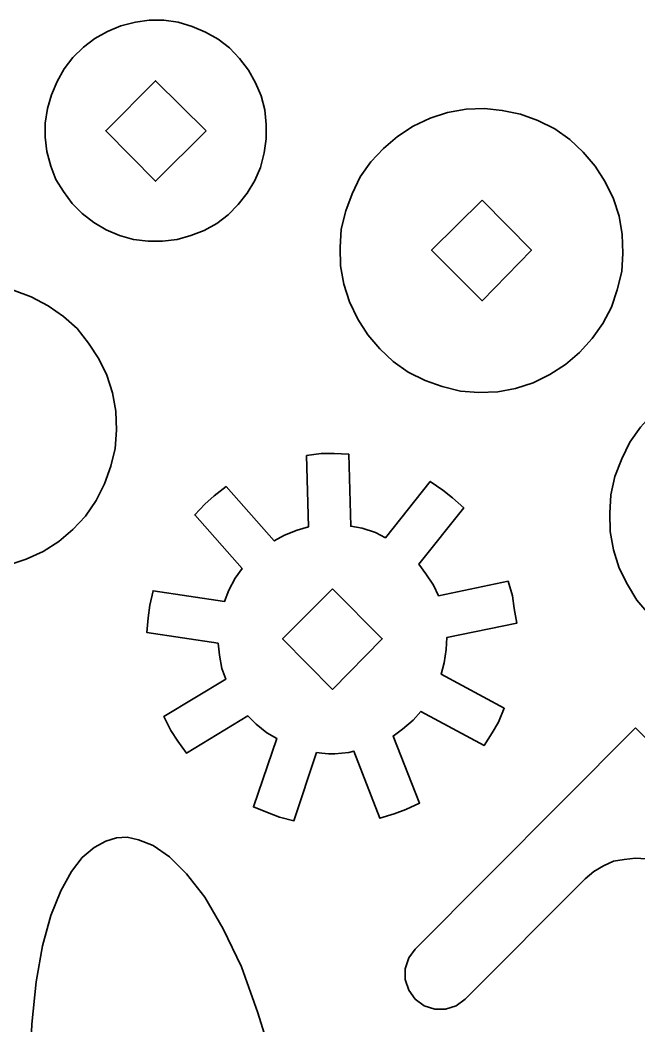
# Model space of a CAD drawing. Header units: centimetres. Extents: x -9.7 to 9.7, y -8.7 to 8.7.
# Drawn here: x -2.046 to 0.579, y 3.839 to 8.103 of the extents above; entities that cross this region are included whole.
import ezdxf

# ---------------------------------------------------------------- set-up
doc = ezdxf.new("R2010")
doc.units = ezdxf.units.CM
doc.header["$MEASUREMENT"] = 0
doc.layers.add('layer 1', color=7, linetype='Continuous')

msp = doc.modelspace()

# ---------------------------------------------------------------- linework, layer by layer
at = {"layer": 'layer 1', "color": 250, "lineweight": 35}
for points, knots in [([(-1.55691, 8.09537), (-1.55691, 8.09537), (-1.49795, 8.1034), (-1.49795, 8.1034), (-1.49795, 8.1034), (-1.49795, 8.1034), (-1.43632, 8.1034), (-1.43632, 8.1034), (-1.43632, 8.1034), (-1.43632, 8.1034), (-1.37469, 8.09537), (-1.37469, 8.09537), (-1.37469, 8.09537), (-1.37469, 8.09537), (-1.31573, 8.07662), (-1.31573, 8.07662), (-1.31573, 8.07662), (-1.31573, 8.07662), (-1.25946, 8.05249), (-1.25946, 8.05249), (-1.25946, 8.05249), (-1.25946, 8.05249), (-1.20586, 8.02301), (-1.20586, 8.02301), (-1.20586, 8.02301), (-1.20586, 8.02301), (-1.15763, 7.9855), (-1.15763, 7.9855), (-1.15763, 7.9855), (-1.15763, 7.9855), (-1.11476, 7.93994), (-1.11476, 7.93994), (-1.11476, 7.93994), (-1.11476, 7.93994), (-1.07724, 7.89171), (-1.07724, 7.89171), (-1.07724, 7.89171), (-1.07724, 7.89171), (-1.04776, 7.83811), (-1.04776, 7.83811), (-1.04776, 7.83811), (-1.04776, 7.83811), (-1.02365, 7.78184), (-1.02365, 7.78184), (-1.02365, 7.78184), (-1.02365, 7.78184), (-1.00757, 7.72288), (-1.00757, 7.72288), (-1.00757, 7.72288), (-1.00757, 7.72288), (-1.00221, 7.66125), (-1.00221, 7.66125), (-1.00221, 7.66125), (-1.00221, 7.66125), (-1.00221, 7.59962), (-1.00221, 7.59962), (-1.00221, 7.59962), (-1.00221, 7.59962), (-1.01025, 7.54066), (-1.01025, 7.54066), (-1.01025, 7.54066), (-1.01025, 7.54066), (-1.02633, 7.47903), (-1.02633, 7.47903), (-1.02633, 7.47903), (-1.02633, 7.47903), (-1.05044, 7.42277), (-1.05044, 7.42277), (-1.05044, 7.42277), (-1.05044, 7.42277), (-1.0826, 7.36916), (-1.0826, 7.36916), (-1.0826, 7.36916), (-1.0826, 7.36916), (-1.12011, 7.32093), (-1.12011, 7.32093), (-1.12011, 7.32093), (-1.12011, 7.32093), (-1.16299, 7.27805), (-1.16299, 7.27805), (-1.16299, 7.27805), (-1.16299, 7.27805), (-1.21122, 7.24054), (-1.21122, 7.24054), (-1.21122, 7.24054), (-1.21122, 7.24054), (-1.26482, 7.21106), (-1.26482, 7.21106), (-1.26482, 7.21106), (-1.26482, 7.21106), (-1.32109, 7.18963), (-1.32109, 7.18963), (-1.32109, 7.18963), (-1.32109, 7.18963), (-1.38005, 7.17356), (-1.38005, 7.17356), (-1.38005, 7.17356), (-1.38005, 7.17356), (-1.44168, 7.16551), (-1.44168, 7.16551), (-1.44168, 7.16551), (-1.44168, 7.16551), (-1.50331, 7.16551), (-1.50331, 7.16551), (-1.50331, 7.16551), (-1.50331, 7.16551), (-1.56494, 7.17356), (-1.56494, 7.17356), (-1.56494, 7.17356), (-1.56494, 7.17356), (-1.6239, 7.18963), (-1.6239, 7.18963), (-1.6239, 7.18963), (-1.6239, 7.18963), (-1.68017, 7.21374), (-1.68017, 7.21374), (-1.68017, 7.21374), (-1.68017, 7.21374), (-1.73377, 7.2459), (-1.73377, 7.2459), (-1.73377, 7.2459), (-1.73377, 7.2459), (-1.782, 7.28341), (-1.782, 7.28341), (-1.782, 7.28341), (-1.782, 7.28341), (-1.82488, 7.32629), (-1.82488, 7.32629), (-1.82488, 7.32629), (-1.82488, 7.32629), (-1.86239, 7.3772), (-1.86239, 7.3772), (-1.86239, 7.3772), (-1.86239, 7.3772), (-1.89455, 7.42812), (-1.89455, 7.42812), (-1.89455, 7.42812), (-1.89455, 7.42812), (-1.91599, 7.48439), (-1.91599, 7.48439), (-1.91599, 7.48439), (-1.91599, 7.48439), (-1.93206, 7.54602), (-1.93206, 7.54602), (-1.93206, 7.54602), (-1.93206, 7.54602), (-1.9401, 7.60766), (-1.9401, 7.60766), (-1.9401, 7.60766), (-1.9401, 7.60766), (-1.9401, 7.66661), (-1.9401, 7.66661), (-1.9401, 7.66661), (-1.9401, 7.66661), (-1.92938, 7.72824), (-1.92938, 7.72824), (-1.92938, 7.72824), (-1.92938, 7.72824), (-1.91331, 7.7872), (-1.91331, 7.7872), (-1.91331, 7.7872), (-1.91331, 7.7872), (-1.88919, 7.84347), (-1.88919, 7.84347), (-1.88919, 7.84347), (-1.88919, 7.84347), (-1.85971, 7.89706), (-1.85971, 7.89706), (-1.85971, 7.89706), (-1.85971, 7.89706), (-1.8222, 7.9453), (-1.8222, 7.9453), (-1.8222, 7.9453), (-1.8222, 7.9453), (-1.77664, 7.98817), (-1.77664, 7.98817), (-1.77664, 7.98817), (-1.77664, 7.98817), (-1.72841, 8.02569), (-1.72841, 8.02569), (-1.72841, 8.02569), (-1.72841, 8.02569), (-1.67481, 8.05517), (-1.67481, 8.05517), (-1.67481, 8.05517), (-1.67481, 8.05517), (-1.61854, 8.0793), (-1.61854, 8.0793), (-1.61854, 8.0793), (-1.61854, 8.0793), (-1.55691, 8.09537), (-1.55691, 8.09537)], [0, 0, 0, 0, 0.0204082, 0.0204082, 0.0204082, 0.0204082, 0.0408163, 0.0408163, 0.0408163, 0.0408163, 0.0612245, 0.0612245, 0.0612245, 0.0612245, 0.0816327, 0.0816327, 0.0816327, 0.0816327, 0.1020408, 0.1020408, 0.1020408, 0.1020408, 0.122449, 0.122449, 0.122449, 0.122449, 0.1428571, 0.1428571, 0.1428571, 0.1428571, 0.1632653, 0.1632653, 0.1632653, 0.1632653, 0.1836735, 0.1836735, 0.1836735, 0.1836735, 0.2040816, 0.2040816, 0.2040816, 0.2040816, 0.2244898, 0.2244898, 0.2244898, 0.2244898, 0.244898, 0.244898, 0.244898, 0.244898, 0.2653061, 0.2653061, 0.2653061, 0.2653061, 0.2857143, 0.2857143, 0.2857143, 0.2857143, 0.3061224, 0.3061224, 0.3061224, 0.3061224, 0.3265306, 0.3265306, 0.3265306, 0.3265306, 0.3469388, 0.3469388, 0.3469388, 0.3469388, 0.3673469, 0.3673469, 0.3673469, 0.3673469, 0.3877551, 0.3877551, 0.3877551, 0.3877551, 0.4081633, 0.4081633, 0.4081633, 0.4081633, 0.4285714, 0.4285714, 0.4285714, 0.4285714, 0.4489796, 0.4489796, 0.4489796, 0.4489796, 0.4693878, 0.4693878, 0.4693878, 0.4693878, 0.4897959, 0.4897959, 0.4897959, 0.4897959, 0.5102041, 0.5102041, 0.5102041, 0.5102041, 0.5306122, 0.5306122, 0.5306122, 0.5306122, 0.5510204, 0.5510204, 0.5510204, 0.5510204, 0.5714286, 0.5714286, 0.5714286, 0.5714286, 0.5918367, 0.5918367, 0.5918367, 0.5918367, 0.6122449, 0.6122449, 0.6122449, 0.6122449, 0.6326531, 0.6326531, 0.6326531, 0.6326531, 0.6530612, 0.6530612, 0.6530612, 0.6530612, 0.6734694, 0.6734694, 0.6734694, 0.6734694, 0.6938776, 0.6938776, 0.6938776, 0.6938776, 0.7142857, 0.7142857, 0.7142857, 0.7142857, 0.7346939, 0.7346939, 0.7346939, 0.7346939, 0.755102, 0.755102, 0.755102, 0.755102, 0.7755102, 0.7755102, 0.7755102, 0.7755102, 0.7959184, 0.7959184, 0.7959184, 0.7959184, 0.8163265, 0.8163265, 0.8163265, 0.8163265, 0.8367347, 0.8367347, 0.8367347, 0.8367347, 0.8571429, 0.8571429, 0.8571429, 0.8571429, 0.877551, 0.877551, 0.877551, 0.877551, 0.8979592, 0.8979592, 0.8979592, 0.8979592, 0.9183673, 0.9183673, 0.9183673, 0.9183673, 0.9387755, 0.9387755, 0.9387755, 0.9387755, 0.9591837, 0.9591837, 0.9591837, 0.9591837, 1, 1, 1, 1]), ([(-1.25678, 7.63446), (-1.25678, 7.63446), (-1.47116, 7.84616), (-1.47116, 7.84616), (-1.47116, 7.84616), (-1.47116, 7.84616), (-1.68285, 7.63446), (-1.68285, 7.63446), (-1.68285, 7.63446), (-1.68285, 7.63446), (-1.47116, 7.42009), (-1.47116, 7.42009), (-1.47116, 7.42009), (-1.47116, 7.42009), (-1.25678, 7.63446), (-1.25678, 7.63446)], [0, 0, 0, 0, 0.2, 0.2, 0.2, 0.2, 0.4, 0.4, 0.4, 0.4, 0.6, 0.6, 0.6, 0.6, 1, 1, 1, 1]), ([(-0.68868, 7.13871), (-0.68868, 7.13871), (-0.68332, 7.21642), (-0.68332, 7.21642), (-0.68332, 7.21642), (-0.68332, 7.21642), (-0.66457, 7.29414), (-0.66457, 7.29414), (-0.66457, 7.29414), (-0.66457, 7.29414), (-0.63777, 7.36648), (-0.63777, 7.36648), (-0.63777, 7.36648), (-0.63777, 7.36648), (-0.60293, 7.43884), (-0.60293, 7.43884), (-0.60293, 7.43884), (-0.60293, 7.43884), (-0.55738, 7.50315), (-0.55738, 7.50315), (-0.55738, 7.50315), (-0.55738, 7.50315), (-0.50378, 7.55942), (-0.50378, 7.55942), (-0.50378, 7.55942), (-0.50378, 7.55942), (-0.44483, 7.61034), (-0.44483, 7.61034), (-0.44483, 7.61034), (-0.44483, 7.61034), (-0.37784, 7.65321), (-0.37784, 7.65321), (-0.37784, 7.65321), (-0.37784, 7.65321), (-0.30549, 7.68805), (-0.30549, 7.68805), (-0.30549, 7.68805), (-0.30549, 7.68805), (-0.23313, 7.71217), (-0.23313, 7.71217), (-0.23313, 7.71217), (-0.23313, 7.71217), (-0.15274, 7.72556), (-0.15274, 7.72556), (-0.15274, 7.72556), (-0.15274, 7.72556), (-0.07503, 7.72824), (-0.07503, 7.72824), (-0.07503, 7.72824), (-0.07503, 7.72824), (0, 7.7202), (0, 7.7202), (0, 7.7202), (0, 7.7202), (0.07771, 7.70413), (0.07771, 7.70413), (0.07771, 7.70413), (0.07771, 7.70413), (0.15005, 7.67733), (0.15005, 7.67733), (0.15005, 7.67733), (0.15005, 7.67733), (0.2224, 7.6425), (0.2224, 7.6425), (0.2224, 7.6425), (0.2224, 7.6425), (0.28673, 7.59694), (0.28673, 7.59694), (0.28673, 7.59694), (0.28673, 7.59694), (0.343, 7.54334), (0.343, 7.54334), (0.343, 7.54334), (0.343, 7.54334), (0.39392, 7.48439), (0.39392, 7.48439), (0.39392, 7.48439), (0.39392, 7.48439), (0.43678, 7.41741), (0.43678, 7.41741), (0.43678, 7.41741), (0.43678, 7.41741), (0.47163, 7.34505), (0.47163, 7.34505), (0.47163, 7.34505), (0.47163, 7.34505), (0.49573, 7.27269), (0.49573, 7.27269), (0.49573, 7.27269), (0.49573, 7.27269), (0.50914, 7.19499), (0.50914, 7.19499), (0.50914, 7.19499), (0.50914, 7.19499), (0.51182, 7.11459), (0.51182, 7.11459), (0.51182, 7.11459), (0.51182, 7.11459), (0.50646, 7.03688), (0.50646, 7.03688), (0.50646, 7.03688), (0.50646, 7.03688), (0.48769, 6.95918), (0.48769, 6.95918), (0.48769, 6.95918), (0.48769, 6.95918), (0.46359, 6.88682), (0.46359, 6.88682), (0.46359, 6.88682), (0.46359, 6.88682), (0.42606, 6.81715), (0.42606, 6.81715), (0.42606, 6.81715), (0.42606, 6.81715), (0.38051, 6.75284), (0.38051, 6.75284), (0.38051, 6.75284), (0.38051, 6.75284), (0.32691, 6.69388), (0.32691, 6.69388), (0.32691, 6.69388), (0.32691, 6.69388), (0.26796, 6.64298), (0.26796, 6.64298), (0.26796, 6.64298), (0.26796, 6.64298), (0.20097, 6.60009), (0.20097, 6.60009), (0.20097, 6.60009), (0.20097, 6.60009), (0.13131, 6.56525), (0.13131, 6.56525), (0.13131, 6.56525), (0.13131, 6.56525), (0.05627, 6.54114), (0.05627, 6.54114), (0.05627, 6.54114), (0.05627, 6.54114), (-0.01876, 6.52775), (-0.01876, 6.52775), (-0.01876, 6.52775), (-0.01876, 6.52775), (-0.09915, 6.52507), (-0.09915, 6.52507), (-0.09915, 6.52507), (-0.09915, 6.52507), (-0.17686, 6.53043), (-0.17686, 6.53043), (-0.17686, 6.53043), (-0.17686, 6.53043), (-0.25457, 6.54918), (-0.25457, 6.54918), (-0.25457, 6.54918), (-0.25457, 6.54918), (-0.32692, 6.57597), (-0.32692, 6.57597), (-0.32692, 6.57597), (-0.32692, 6.57597), (-0.39928, 6.61081), (-0.39928, 6.61081), (-0.39928, 6.61081), (-0.39928, 6.61081), (-0.46359, 6.65636), (-0.46359, 6.65636), (-0.46359, 6.65636), (-0.46359, 6.65636), (-0.51986, 6.70996), (-0.51986, 6.70996), (-0.51986, 6.70996), (-0.51986, 6.70996), (-0.57078, 6.76891), (-0.57078, 6.76891), (-0.57078, 6.76891), (-0.57078, 6.76891), (-0.61365, 6.8359), (-0.61365, 6.8359), (-0.61365, 6.8359), (-0.61365, 6.8359), (-0.64849, 6.90826), (-0.64849, 6.90826), (-0.64849, 6.90826), (-0.64849, 6.90826), (-0.6726, 6.98329), (-0.6726, 6.98329), (-0.6726, 6.98329), (-0.6726, 6.98329), (-0.686, 7.06101), (-0.686, 7.06101), (-0.686, 7.06101), (-0.686, 7.06101), (-0.68868, 7.13871), (-0.68868, 7.13871)], [0, 0, 0, 0, 0.0204082, 0.0204082, 0.0204082, 0.0204082, 0.0408163, 0.0408163, 0.0408163, 0.0408163, 0.0612245, 0.0612245, 0.0612245, 0.0612245, 0.0816327, 0.0816327, 0.0816327, 0.0816327, 0.1020408, 0.1020408, 0.1020408, 0.1020408, 0.122449, 0.122449, 0.122449, 0.122449, 0.1428571, 0.1428571, 0.1428571, 0.1428571, 0.1632653, 0.1632653, 0.1632653, 0.1632653, 0.1836735, 0.1836735, 0.1836735, 0.1836735, 0.2040816, 0.2040816, 0.2040816, 0.2040816, 0.2244898, 0.2244898, 0.2244898, 0.2244898, 0.244898, 0.244898, 0.244898, 0.244898, 0.2653061, 0.2653061, 0.2653061, 0.2653061, 0.2857143, 0.2857143, 0.2857143, 0.2857143, 0.3061224, 0.3061224, 0.3061224, 0.3061224, 0.3265306, 0.3265306, 0.3265306, 0.3265306, 0.3469388, 0.3469388, 0.3469388, 0.3469388, 0.3673469, 0.3673469, 0.3673469, 0.3673469, 0.3877551, 0.3877551, 0.3877551, 0.3877551, 0.4081633, 0.4081633, 0.4081633, 0.4081633, 0.4285714, 0.4285714, 0.4285714, 0.4285714, 0.4489796, 0.4489796, 0.4489796, 0.4489796, 0.4693878, 0.4693878, 0.4693878, 0.4693878, 0.4897959, 0.4897959, 0.4897959, 0.4897959, 0.5102041, 0.5102041, 0.5102041, 0.5102041, 0.5306122, 0.5306122, 0.5306122, 0.5306122, 0.5510204, 0.5510204, 0.5510204, 0.5510204, 0.5714286, 0.5714286, 0.5714286, 0.5714286, 0.5918367, 0.5918367, 0.5918367, 0.5918367, 0.6122449, 0.6122449, 0.6122449, 0.6122449, 0.6326531, 0.6326531, 0.6326531, 0.6326531, 0.6530612, 0.6530612, 0.6530612, 0.6530612, 0.6734694, 0.6734694, 0.6734694, 0.6734694, 0.6938776, 0.6938776, 0.6938776, 0.6938776, 0.7142857, 0.7142857, 0.7142857, 0.7142857, 0.7346939, 0.7346939, 0.7346939, 0.7346939, 0.755102, 0.755102, 0.755102, 0.755102, 0.7755102, 0.7755102, 0.7755102, 0.7755102, 0.7959184, 0.7959184, 0.7959184, 0.7959184, 0.8163265, 0.8163265, 0.8163265, 0.8163265, 0.8367347, 0.8367347, 0.8367347, 0.8367347, 0.8571429, 0.8571429, 0.8571429, 0.8571429, 0.877551, 0.877551, 0.877551, 0.877551, 0.8979592, 0.8979592, 0.8979592, 0.8979592, 0.9183673, 0.9183673, 0.9183673, 0.9183673, 0.9387755, 0.9387755, 0.9387755, 0.9387755, 0.9591837, 0.9591837, 0.9591837, 0.9591837, 1, 1, 1, 1]), ([(0.56542, 5.10215), (0.56542, 5.10215), (0.91914, 4.74574), (0.91914, 4.74574), (0.91914, 4.74574), (0.91914, 4.74574), (1.13083, 4.96012), (1.13083, 4.96012), (1.13083, 4.96012), (1.13083, 4.96012), (1.3452, 4.74574), (1.3452, 4.74574), (1.3452, 4.74574), (1.3452, 4.74574), (4.00346, 7.40669), (4.00346, 7.40669), (4.00346, 7.40669), (4.00346, 7.40669), (4.21784, 7.19231), (4.21784, 7.19231), (4.21784, 7.19231), (4.21784, 7.19231), (1.3452, 4.31968), (1.3452, 4.31968), (1.3452, 4.31968), (1.3452, 4.31968), (1.5569, 4.10798), (1.5569, 4.10798), (1.5569, 4.10798), (1.5569, 4.10798), (1.51938, 4.07581), (1.51938, 4.07581), (1.51938, 4.07581), (1.51938, 4.07581), (1.48187, 4.05171), (1.48187, 4.05171), (1.48187, 4.05171), (1.48187, 4.05171), (1.43631, 4.03562), (1.43631, 4.03562), (1.43631, 4.03562), (1.43631, 4.03562), (1.39075, 4.02222), (1.39075, 4.02222), (1.39075, 4.02222), (1.39075, 4.02222), (1.34252, 4.01954), (1.34252, 4.01954), (1.34252, 4.01954), (1.34252, 4.01954), (1.29697, 4.02222), (1.29697, 4.02222), (1.29697, 4.02222), (1.29697, 4.02222), (1.25142, 4.03562), (1.25142, 4.03562), (1.25142, 4.03562), (1.25142, 4.03562), (1.20853, 4.05171), (1.20853, 4.05171), (1.20853, 4.05171), (1.20853, 4.05171), (1.16834, 4.07849), (1.16834, 4.07849), (1.16834, 4.07849), (1.16834, 4.07849), (1.13083, 4.10798), (1.13083, 4.10798), (1.13083, 4.10798), (1.13083, 4.10798), (0.7771, 4.46169), (0.7771, 4.46169), (0.7771, 4.46169), (0.7771, 4.46169), (0.74228, 4.49386), (0.74228, 4.49386), (0.74228, 4.49386), (0.74228, 4.49386), (0.70207, 4.51796), (0.70207, 4.51796), (0.70207, 4.51796), (0.70207, 4.51796), (0.65652, 4.53672), (0.65652, 4.53672), (0.65652, 4.53672), (0.65652, 4.53672), (0.61096, 4.54745), (0.61096, 4.54745), (0.61096, 4.54745), (0.61096, 4.54745), (0.56542, 4.55013), (0.56542, 4.55013), (0.56542, 4.55013), (0.56542, 4.55013), (0.51718, 4.54477), (0.51718, 4.54477), (0.51718, 4.54477), (0.51718, 4.54477), (0.47163, 4.53672), (0.47163, 4.53672), (0.47163, 4.53672), (0.47163, 4.53672), (0.42874, 4.51796), (0.42874, 4.51796), (0.42874, 4.51796), (0.42874, 4.51796), (0.38855, 4.49386), (0.38855, 4.49386), (0.38855, 4.49386), (0.38855, 4.49386), (0.35104, 4.46169), (0.35104, 4.46169), (0.35104, 4.46169), (0.35104, 4.46169), (-0.1581, 3.95256), (-0.1581, 3.95256), (-0.1581, 3.95256), (-0.1581, 3.95256), (-0.19562, 3.92307), (-0.19562, 3.92307), (-0.19562, 3.92307), (-0.19562, 3.92307), (-0.24117, 3.90967), (-0.24117, 3.90967), (-0.24117, 3.90967), (-0.24117, 3.90967), (-0.28673, 3.90967), (-0.28673, 3.90967), (-0.28673, 3.90967), (-0.28673, 3.90967), (-0.33228, 3.92307), (-0.33228, 3.92307), (-0.33228, 3.92307), (-0.33228, 3.92307), (-0.3698, 3.95256), (-0.3698, 3.95256), (-0.3698, 3.95256), (-0.3698, 3.95256), (-0.3966, 3.99007), (-0.3966, 3.99007), (-0.3966, 3.99007), (-0.3966, 3.99007), (-0.41267, 4.03562), (-0.41267, 4.03562), (-0.41267, 4.03562), (-0.41267, 4.03562), (-0.41267, 4.08117), (-0.41267, 4.08117), (-0.41267, 4.08117), (-0.41267, 4.08117), (-0.3966, 4.12673), (-0.3966, 4.12673), (-0.3966, 4.12673), (-0.3966, 4.12673), (-0.3698, 4.16425), (-0.3698, 4.16425), (-0.3698, 4.16425), (-0.3698, 4.16425), (0.56542, 5.10215), (0.56542, 5.10215)], [0, 0, 0, 0, 0.0243902, 0.0243902, 0.0243902, 0.0243902, 0.0487805, 0.0487805, 0.0487805, 0.0487805, 0.0731707, 0.0731707, 0.0731707, 0.0731707, 0.097561, 0.097561, 0.097561, 0.097561, 0.1219512, 0.1219512, 0.1219512, 0.1219512, 0.1463415, 0.1463415, 0.1463415, 0.1463415, 0.1707317, 0.1707317, 0.1707317, 0.1707317, 0.195122, 0.195122, 0.195122, 0.195122, 0.2195122, 0.2195122, 0.2195122, 0.2195122, 0.2439024, 0.2439024, 0.2439024, 0.2439024, 0.2682927, 0.2682927, 0.2682927, 0.2682927, 0.2926829, 0.2926829, 0.2926829, 0.2926829, 0.3170732, 0.3170732, 0.3170732, 0.3170732, 0.3414634, 0.3414634, 0.3414634, 0.3414634, 0.3658537, 0.3658537, 0.3658537, 0.3658537, 0.3902439, 0.3902439, 0.3902439, 0.3902439, 0.4146341, 0.4146341, 0.4146341, 0.4146341, 0.4390244, 0.4390244, 0.4390244, 0.4390244, 0.4634146, 0.4634146, 0.4634146, 0.4634146, 0.4878049, 0.4878049, 0.4878049, 0.4878049, 0.5121951, 0.5121951, 0.5121951, 0.5121951, 0.5365854, 0.5365854, 0.5365854, 0.5365854, 0.5609756, 0.5609756, 0.5609756, 0.5609756, 0.5853659, 0.5853659, 0.5853659, 0.5853659, 0.6097561, 0.6097561, 0.6097561, 0.6097561, 0.6341463, 0.6341463, 0.6341463, 0.6341463, 0.6585366, 0.6585366, 0.6585366, 0.6585366, 0.6829268, 0.6829268, 0.6829268, 0.6829268, 0.7073171, 0.7073171, 0.7073171, 0.7073171, 0.7317073, 0.7317073, 0.7317073, 0.7317073, 0.7560976, 0.7560976, 0.7560976, 0.7560976, 0.7804878, 0.7804878, 0.7804878, 0.7804878, 0.804878, 0.804878, 0.804878, 0.804878, 0.8292683, 0.8292683, 0.8292683, 0.8292683, 0.8536585, 0.8536585, 0.8536585, 0.8536585, 0.8780488, 0.8780488, 0.8780488, 0.8780488, 0.902439, 0.902439, 0.902439, 0.902439, 0.9268293, 0.9268293, 0.9268293, 0.9268293, 0.9512195, 0.9512195, 0.9512195, 0.9512195, 1, 1, 1, 1]), ([(-0.08575, 7.33969), (-0.08575, 7.33969), (-0.30013, 7.12799), (-0.30013, 7.12799), (-0.30013, 7.12799), (-0.30013, 7.12799), (-0.08575, 6.91362), (-0.08575, 6.91362), (-0.08575, 6.91362), (-0.08575, 6.91362), (0.12327, 7.12799), (0.12327, 7.12799), (0.12327, 7.12799), (0.12327, 7.12799), (-0.08575, 7.33969), (-0.08575, 7.33969)], [0, 0, 0, 0, 0.2, 0.2, 0.2, 0.2, 0.4, 0.4, 0.4, 0.4, 0.6, 0.6, 0.6, 0.6, 1, 1, 1, 1]), ([(-1.8222, 5.94357), (-1.8222, 5.94357), (-1.88115, 5.89265), (-1.88115, 5.89265), (-1.88115, 5.89265), (-1.88115, 5.89265), (-1.94814, 5.84978), (-1.94814, 5.84978), (-1.94814, 5.84978), (-1.94814, 5.84978), (-2.02049, 5.81762), (-2.02049, 5.81762), (-2.02049, 5.81762), (-2.02049, 5.81762), (-2.09285, 5.7935), (-2.09285, 5.7935), (-2.09285, 5.7935), (-2.09285, 5.7935), (-2.17056, 5.77743), (-2.17056, 5.77743), (-2.17056, 5.77743), (-2.17056, 5.77743), (-2.25095, 5.77475), (-2.25095, 5.77475), (-2.25095, 5.77475), (-2.25095, 5.77475), (-2.32865, 5.78278), (-2.32865, 5.78278), (-2.32865, 5.78278), (-2.32865, 5.78278), (-2.40369, 5.79886), (-2.40369, 5.79886), (-2.40369, 5.79886), (-2.40369, 5.79886), (-2.47872, 5.82566), (-2.47872, 5.82566), (-2.47872, 5.82566), (-2.47872, 5.82566), (-2.54838, 5.86317), (-2.54838, 5.86317), (-2.54838, 5.86317), (-2.54838, 5.86317), (-2.61271, 5.90605), (-2.61271, 5.90605), (-2.61271, 5.90605), (-2.61271, 5.90605), (-2.67166, 5.95965), (-2.67166, 5.95965), (-2.67166, 5.95965), (-2.67166, 5.95965), (-2.72256, 6.0186), (-2.72256, 6.0186), (-2.72256, 6.0186), (-2.72256, 6.0186), (-2.76545, 6.0856), (-2.76545, 6.0856), (-2.76545, 6.0856), (-2.76545, 6.0856), (-2.80029, 6.15794), (-2.80029, 6.15794), (-2.80029, 6.15794), (-2.80029, 6.15794), (-2.8244, 6.23297), (-2.8244, 6.23297), (-2.8244, 6.23297), (-2.8244, 6.23297), (-2.8378, 6.31068), (-2.8378, 6.31068), (-2.8378, 6.31068), (-2.8378, 6.31068), (-2.84048, 6.3884), (-2.84048, 6.3884), (-2.84048, 6.3884), (-2.84048, 6.3884), (-2.83243, 6.46611), (-2.83243, 6.46611), (-2.83243, 6.46611), (-2.83243, 6.46611), (-2.81636, 6.54382), (-2.81636, 6.54382), (-2.81636, 6.54382), (-2.81636, 6.54382), (-2.78957, 6.61886), (-2.78957, 6.61886), (-2.78957, 6.61886), (-2.78957, 6.61886), (-2.75473, 6.68852), (-2.75473, 6.68852), (-2.75473, 6.68852), (-2.75473, 6.68852), (-2.70918, 6.75284), (-2.70918, 6.75284), (-2.70918, 6.75284), (-2.70918, 6.75284), (-2.65558, 6.81179), (-2.65558, 6.81179), (-2.65558, 6.81179), (-2.65558, 6.81179), (-2.59663, 6.86271), (-2.59663, 6.86271), (-2.59663, 6.86271), (-2.59663, 6.86271), (-2.52964, 6.90558), (-2.52964, 6.90558), (-2.52964, 6.90558), (-2.52964, 6.90558), (-2.45728, 6.93773), (-2.45728, 6.93773), (-2.45728, 6.93773), (-2.45728, 6.93773), (-2.38224, 6.96186), (-2.38224, 6.96186), (-2.38224, 6.96186), (-2.38224, 6.96186), (-2.30454, 6.97526), (-2.30454, 6.97526), (-2.30454, 6.97526), (-2.30454, 6.97526), (-2.22683, 6.98061), (-2.22683, 6.98061), (-2.22683, 6.98061), (-2.22683, 6.98061), (-2.14912, 6.97258), (-2.14912, 6.97258), (-2.14912, 6.97258), (-2.14912, 6.97258), (-2.07141, 6.9565), (-2.07141, 6.9565), (-2.07141, 6.9565), (-2.07141, 6.9565), (-1.99906, 6.92969), (-1.99906, 6.92969), (-1.99906, 6.92969), (-1.99906, 6.92969), (-1.9267, 6.89219), (-1.9267, 6.89219), (-1.9267, 6.89219), (-1.9267, 6.89219), (-1.86239, 6.84663), (-1.86239, 6.84663), (-1.86239, 6.84663), (-1.86239, 6.84663), (-1.80344, 6.79571), (-1.80344, 6.79571), (-1.80344, 6.79571), (-1.80344, 6.79571), (-1.7552, 6.73409), (-1.7552, 6.73409), (-1.7552, 6.73409), (-1.7552, 6.73409), (-1.71233, 6.66708), (-1.71233, 6.66708), (-1.71233, 6.66708), (-1.71233, 6.66708), (-1.67749, 6.59741), (-1.67749, 6.59741), (-1.67749, 6.59741), (-1.67749, 6.59741), (-1.65337, 6.52239), (-1.65337, 6.52239), (-1.65337, 6.52239), (-1.65337, 6.52239), (-1.63998, 6.44468), (-1.63998, 6.44468), (-1.63998, 6.44468), (-1.63998, 6.44468), (-1.6373, 6.36428), (-1.6373, 6.36428), (-1.6373, 6.36428), (-1.6373, 6.36428), (-1.64266, 6.28658), (-1.64266, 6.28658), (-1.64266, 6.28658), (-1.64266, 6.28658), (-1.66141, 6.21153), (-1.66141, 6.21153), (-1.66141, 6.21153), (-1.66141, 6.21153), (-1.68821, 6.1365), (-1.68821, 6.1365), (-1.68821, 6.1365), (-1.68821, 6.1365), (-1.72305, 6.06684), (-1.72305, 6.06684), (-1.72305, 6.06684), (-1.72305, 6.06684), (-1.7686, 5.99985), (-1.7686, 5.99985), (-1.7686, 5.99985), (-1.7686, 5.99985), (-1.8222, 5.94357), (-1.8222, 5.94357)], [0, 0, 0, 0, 0.0204082, 0.0204082, 0.0204082, 0.0204082, 0.0408163, 0.0408163, 0.0408163, 0.0408163, 0.0612245, 0.0612245, 0.0612245, 0.0612245, 0.0816327, 0.0816327, 0.0816327, 0.0816327, 0.1020408, 0.1020408, 0.1020408, 0.1020408, 0.122449, 0.122449, 0.122449, 0.122449, 0.1428571, 0.1428571, 0.1428571, 0.1428571, 0.1632653, 0.1632653, 0.1632653, 0.1632653, 0.1836735, 0.1836735, 0.1836735, 0.1836735, 0.2040816, 0.2040816, 0.2040816, 0.2040816, 0.2244898, 0.2244898, 0.2244898, 0.2244898, 0.244898, 0.244898, 0.244898, 0.244898, 0.2653061, 0.2653061, 0.2653061, 0.2653061, 0.2857143, 0.2857143, 0.2857143, 0.2857143, 0.3061224, 0.3061224, 0.3061224, 0.3061224, 0.3265306, 0.3265306, 0.3265306, 0.3265306, 0.3469388, 0.3469388, 0.3469388, 0.3469388, 0.3673469, 0.3673469, 0.3673469, 0.3673469, 0.3877551, 0.3877551, 0.3877551, 0.3877551, 0.4081633, 0.4081633, 0.4081633, 0.4081633, 0.4285714, 0.4285714, 0.4285714, 0.4285714, 0.4489796, 0.4489796, 0.4489796, 0.4489796, 0.4693878, 0.4693878, 0.4693878, 0.4693878, 0.4897959, 0.4897959, 0.4897959, 0.4897959, 0.5102041, 0.5102041, 0.5102041, 0.5102041, 0.5306122, 0.5306122, 0.5306122, 0.5306122, 0.5510204, 0.5510204, 0.5510204, 0.5510204, 0.5714286, 0.5714286, 0.5714286, 0.5714286, 0.5918367, 0.5918367, 0.5918367, 0.5918367, 0.6122449, 0.6122449, 0.6122449, 0.6122449, 0.6326531, 0.6326531, 0.6326531, 0.6326531, 0.6530612, 0.6530612, 0.6530612, 0.6530612, 0.6734694, 0.6734694, 0.6734694, 0.6734694, 0.6938776, 0.6938776, 0.6938776, 0.6938776, 0.7142857, 0.7142857, 0.7142857, 0.7142857, 0.7346939, 0.7346939, 0.7346939, 0.7346939, 0.755102, 0.755102, 0.755102, 0.755102, 0.7755102, 0.7755102, 0.7755102, 0.7755102, 0.7959184, 0.7959184, 0.7959184, 0.7959184, 0.8163265, 0.8163265, 0.8163265, 0.8163265, 0.8367347, 0.8367347, 0.8367347, 0.8367347, 0.8571429, 0.8571429, 0.8571429, 0.8571429, 0.877551, 0.877551, 0.877551, 0.877551, 0.8979592, 0.8979592, 0.8979592, 0.8979592, 0.9183673, 0.9183673, 0.9183673, 0.9183673, 0.9387755, 0.9387755, 0.9387755, 0.9387755, 0.9591837, 0.9591837, 0.9591837, 0.9591837, 1, 1, 1, 1]), ([(1.06652, 6.60277), (1.06652, 6.60277), (1.1469, 6.59741), (1.1469, 6.59741), (1.1469, 6.59741), (1.1469, 6.59741), (1.22193, 6.57865), (1.22193, 6.57865), (1.22193, 6.57865), (1.22193, 6.57865), (1.29965, 6.55186), (1.29965, 6.55186), (1.29965, 6.55186), (1.29965, 6.55186), (1.36933, 6.51703), (1.36933, 6.51703), (1.36933, 6.51703), (1.36933, 6.51703), (1.43095, 6.47146), (1.43095, 6.47146), (1.43095, 6.47146), (1.43095, 6.47146), (1.4899, 6.41788), (1.4899, 6.41788), (1.4899, 6.41788), (1.4899, 6.41788), (1.54082, 6.35892), (1.54082, 6.35892), (1.54082, 6.35892), (1.54082, 6.35892), (1.58369, 6.29194), (1.58369, 6.29194), (1.58369, 6.29194), (1.58369, 6.29194), (1.61853, 6.22226), (1.61853, 6.22226), (1.61853, 6.22226), (1.61853, 6.22226), (1.63997, 6.14722), (1.63997, 6.14722), (1.63997, 6.14722), (1.63997, 6.14722), (1.65604, 6.06684), (1.65604, 6.06684), (1.65604, 6.06684), (1.65604, 6.06684), (1.65872, 5.98912), (1.65872, 5.98912), (1.65872, 5.98912), (1.65872, 5.98912), (1.65336, 5.91141), (1.65336, 5.91141), (1.65336, 5.91141), (1.65336, 5.91141), (1.63461, 5.83371), (1.63461, 5.83371), (1.63461, 5.83371), (1.63461, 5.83371), (1.60781, 5.75866), (1.60781, 5.75866), (1.60781, 5.75866), (1.60781, 5.75866), (1.57297, 5.68899), (1.57297, 5.68899), (1.57297, 5.68899), (1.57297, 5.68899), (1.52742, 5.62469), (1.52742, 5.62469), (1.52742, 5.62469), (1.52742, 5.62469), (1.47382, 5.56573), (1.47382, 5.56573), (1.47382, 5.56573), (1.47382, 5.56573), (1.41487, 5.5175), (1.41487, 5.5175), (1.41487, 5.5175), (1.41487, 5.5175), (1.34788, 5.47462), (1.34788, 5.47462), (1.34788, 5.47462), (1.34788, 5.47462), (1.27553, 5.43979), (1.27553, 5.43979), (1.27553, 5.43979), (1.27553, 5.43979), (1.20049, 5.41567), (1.20049, 5.41567), (1.20049, 5.41567), (1.20049, 5.41567), (1.12279, 5.40227), (1.12279, 5.40227), (1.12279, 5.40227), (1.12279, 5.40227), (1.04507, 5.3996), (1.04507, 5.3996), (1.04507, 5.3996), (1.04507, 5.3996), (0.96737, 5.40495), (0.96737, 5.40495), (0.96737, 5.40495), (0.96737, 5.40495), (0.88965, 5.4237), (0.88965, 5.4237), (0.88965, 5.4237), (0.88965, 5.4237), (0.81462, 5.4505), (0.81462, 5.4505), (0.81462, 5.4505), (0.81462, 5.4505), (0.74496, 5.48534), (0.74496, 5.48534), (0.74496, 5.48534), (0.74496, 5.48534), (0.68064, 5.53089), (0.68064, 5.53089), (0.68064, 5.53089), (0.68064, 5.53089), (0.62169, 5.58448), (0.62169, 5.58448), (0.62169, 5.58448), (0.62169, 5.58448), (0.57078, 5.64344), (0.57078, 5.64344), (0.57078, 5.64344), (0.57078, 5.64344), (0.53057, 5.71043), (0.53057, 5.71043), (0.53057, 5.71043), (0.53057, 5.71043), (0.49573, 5.7801), (0.49573, 5.7801), (0.49573, 5.7801), (0.49573, 5.7801), (0.47163, 5.85782), (0.47163, 5.85782), (0.47163, 5.85782), (0.47163, 5.85782), (0.45823, 5.93552), (0.45823, 5.93552), (0.45823, 5.93552), (0.45823, 5.93552), (0.45555, 6.01324), (0.45555, 6.01324), (0.45555, 6.01324), (0.45555, 6.01324), (0.46091, 6.09095), (0.46091, 6.09095), (0.46091, 6.09095), (0.46091, 6.09095), (0.47698, 6.16867), (0.47698, 6.16867), (0.47698, 6.16867), (0.47698, 6.16867), (0.50646, 6.24369), (0.50646, 6.24369), (0.50646, 6.24369), (0.50646, 6.24369), (0.54129, 6.31336), (0.54129, 6.31336), (0.54129, 6.31336), (0.54129, 6.31336), (0.58685, 6.37768), (0.58685, 6.37768), (0.58685, 6.37768), (0.58685, 6.37768), (0.63777, 6.43395), (0.63777, 6.43395), (0.63777, 6.43395), (0.63777, 6.43395), (0.6994, 6.48486), (0.6994, 6.48486), (0.6994, 6.48486), (0.6994, 6.48486), (0.76638, 6.52775), (0.76638, 6.52775), (0.76638, 6.52775), (0.76638, 6.52775), (0.83606, 6.56257), (0.83606, 6.56257), (0.83606, 6.56257), (0.83606, 6.56257), (0.9111, 6.58401), (0.9111, 6.58401), (0.9111, 6.58401), (0.9111, 6.58401), (0.9888, 6.60009), (0.9888, 6.60009), (0.9888, 6.60009), (0.9888, 6.60009), (1.06652, 6.60277), (1.06652, 6.60277)], [0, 0, 0, 0, 0.0204082, 0.0204082, 0.0204082, 0.0204082, 0.0408163, 0.0408163, 0.0408163, 0.0408163, 0.0612245, 0.0612245, 0.0612245, 0.0612245, 0.0816327, 0.0816327, 0.0816327, 0.0816327, 0.1020408, 0.1020408, 0.1020408, 0.1020408, 0.122449, 0.122449, 0.122449, 0.122449, 0.1428571, 0.1428571, 0.1428571, 0.1428571, 0.1632653, 0.1632653, 0.1632653, 0.1632653, 0.1836735, 0.1836735, 0.1836735, 0.1836735, 0.2040816, 0.2040816, 0.2040816, 0.2040816, 0.2244898, 0.2244898, 0.2244898, 0.2244898, 0.244898, 0.244898, 0.244898, 0.244898, 0.2653061, 0.2653061, 0.2653061, 0.2653061, 0.2857143, 0.2857143, 0.2857143, 0.2857143, 0.3061224, 0.3061224, 0.3061224, 0.3061224, 0.3265306, 0.3265306, 0.3265306, 0.3265306, 0.3469388, 0.3469388, 0.3469388, 0.3469388, 0.3673469, 0.3673469, 0.3673469, 0.3673469, 0.3877551, 0.3877551, 0.3877551, 0.3877551, 0.4081633, 0.4081633, 0.4081633, 0.4081633, 0.4285714, 0.4285714, 0.4285714, 0.4285714, 0.4489796, 0.4489796, 0.4489796, 0.4489796, 0.4693878, 0.4693878, 0.4693878, 0.4693878, 0.4897959, 0.4897959, 0.4897959, 0.4897959, 0.5102041, 0.5102041, 0.5102041, 0.5102041, 0.5306122, 0.5306122, 0.5306122, 0.5306122, 0.5510204, 0.5510204, 0.5510204, 0.5510204, 0.5714286, 0.5714286, 0.5714286, 0.5714286, 0.5918367, 0.5918367, 0.5918367, 0.5918367, 0.6122449, 0.6122449, 0.6122449, 0.6122449, 0.6326531, 0.6326531, 0.6326531, 0.6326531, 0.6530612, 0.6530612, 0.6530612, 0.6530612, 0.6734694, 0.6734694, 0.6734694, 0.6734694, 0.6938776, 0.6938776, 0.6938776, 0.6938776, 0.7142857, 0.7142857, 0.7142857, 0.7142857, 0.7346939, 0.7346939, 0.7346939, 0.7346939, 0.755102, 0.755102, 0.755102, 0.755102, 0.7755102, 0.7755102, 0.7755102, 0.7755102, 0.7959184, 0.7959184, 0.7959184, 0.7959184, 0.8163265, 0.8163265, 0.8163265, 0.8163265, 0.8367347, 0.8367347, 0.8367347, 0.8367347, 0.8571429, 0.8571429, 0.8571429, 0.8571429, 0.877551, 0.877551, 0.877551, 0.877551, 0.8979592, 0.8979592, 0.8979592, 0.8979592, 0.9183673, 0.9183673, 0.9183673, 0.9183673, 0.9387755, 0.9387755, 0.9387755, 0.9387755, 0.9591837, 0.9591837, 0.9591837, 0.9591837, 1, 1, 1, 1]), ([(-0.59489, 5.94893), (-0.59489, 5.94893), (-0.53862, 5.93017), (-0.53862, 5.93017), (-0.53862, 5.93017), (-0.53862, 5.93017), (-0.49574, 5.90873), (-0.49574, 5.90873), (-0.49574, 5.90873), (-0.49574, 5.90873), (-0.30549, 6.14722), (-0.30549, 6.14722), (-0.30549, 6.14722), (-0.30549, 6.14722), (-0.25189, 6.10972), (-0.25189, 6.10972), (-0.25189, 6.10972), (-0.25189, 6.10972), (-0.2117, 6.07756), (-0.2117, 6.07756), (-0.2117, 6.07756), (-0.2117, 6.07756), (-0.16346, 6.03467), (-0.16346, 6.03467), (-0.16346, 6.03467), (-0.16346, 6.03467), (-0.35372, 5.79618), (-0.35372, 5.79618), (-0.35372, 5.79618), (-0.35372, 5.79618), (-0.32424, 5.75598), (-0.32424, 5.75598), (-0.32424, 5.75598), (-0.32424, 5.75598), (-0.29209, 5.70775), (-0.29209, 5.70775), (-0.29209, 5.70775), (-0.29209, 5.70775), (-0.27065, 5.66221), (-0.27065, 5.66221), (-0.27065, 5.66221), (-0.27065, 5.66221), (0.02412, 5.72384), (0.02412, 5.72384), (0.02412, 5.72384), (0.02412, 5.72384), (0.04286, 5.66221), (0.04286, 5.66221), (0.04286, 5.66221), (0.04286, 5.66221), (0.0509, 5.60861), (0.0509, 5.60861), (0.0509, 5.60861), (0.0509, 5.60861), (0.06163, 5.54697), (0.06163, 5.54697), (0.06163, 5.54697), (0.06163, 5.54697), (-0.23581, 5.48534), (-0.23581, 5.48534), (-0.23581, 5.48534), (-0.23581, 5.48534), (-0.23849, 5.43442), (-0.23849, 5.43442), (-0.23849, 5.43442), (-0.23849, 5.43442), (-0.24653, 5.37815), (-0.24653, 5.37815), (-0.24653, 5.37815), (-0.24653, 5.37815), (-0.25993, 5.32992), (-0.25993, 5.32992), (-0.25993, 5.32992), (-0.25993, 5.32992), (0.00804, 5.18522), (0.00804, 5.18522), (0.00804, 5.18522), (0.00804, 5.18522), (-0.01608, 5.12626), (-0.01608, 5.12626), (-0.01608, 5.12626), (-0.01608, 5.12626), (-0.04288, 5.08071), (-0.04288, 5.08071), (-0.04288, 5.08071), (-0.04288, 5.08071), (-0.07771, 5.02711), (-0.07771, 5.02711), (-0.07771, 5.02711), (-0.07771, 5.02711), (-0.34568, 5.17182), (-0.34568, 5.17182), (-0.34568, 5.17182), (-0.34568, 5.17182), (-0.37784, 5.13429), (-0.37784, 5.13429), (-0.37784, 5.13429), (-0.37784, 5.13429), (-0.42339, 5.09678), (-0.42339, 5.09678), (-0.42339, 5.09678), (-0.42339, 5.09678), (-0.46359, 5.06731), (-0.46359, 5.06731), (-0.46359, 5.06731), (-0.46359, 5.06731), (-0.35104, 4.78325), (-0.35104, 4.78325), (-0.35104, 4.78325), (-0.35104, 4.78325), (-0.40999, 4.75646), (-0.40999, 4.75646), (-0.40999, 4.75646), (-0.40999, 4.75646), (-0.45823, 4.73771), (-0.45823, 4.73771), (-0.45823, 4.73771), (-0.45823, 4.73771), (-0.51986, 4.71895), (-0.51986, 4.71895), (-0.51986, 4.71895), (-0.51986, 4.71895), (-0.62973, 5.00299), (-0.62973, 5.00299), (-0.62973, 5.00299), (-0.62973, 5.00299), (-0.65117, 4.99763), (-0.65117, 4.99763), (-0.65117, 4.99763), (-0.65117, 4.99763), (-0.68064, 4.99496), (-0.68064, 4.99496), (-0.68064, 4.99496), (-0.68064, 4.99496), (-0.71012, 4.99228), (-0.71012, 4.99228), (-0.71012, 4.99228), (-0.71012, 4.99228), (-0.73692, 4.99228), (-0.73692, 4.99228), (-0.73692, 4.99228), (-0.73692, 4.99228), (-0.76639, 4.99496), (-0.76639, 4.99496), (-0.76639, 4.99496), (-0.76639, 4.99496), (-0.78783, 4.99763), (-0.78783, 4.99763), (-0.78783, 4.99763), (-0.78783, 4.99763), (-0.8843, 4.70822), (-0.8843, 4.70822), (-0.8843, 4.70822), (-0.8843, 4.70822), (-0.94593, 4.72431), (-0.94593, 4.72431), (-0.94593, 4.72431), (-0.94593, 4.72431), (-0.99685, 4.74306), (-0.99685, 4.74306), (-0.99685, 4.74306), (-0.99685, 4.74306), (-1.0558, 4.76719), (-1.0558, 4.76719), (-1.0558, 4.76719), (-1.0558, 4.76719), (-0.95665, 5.05659), (-0.95665, 5.05659), (-0.95665, 5.05659), (-0.95665, 5.05659), (-0.99953, 5.08071), (-0.99953, 5.08071), (-0.99953, 5.08071), (-0.99953, 5.08071), (-1.04508, 5.11822), (-1.04508, 5.11822), (-1.04508, 5.11822), (-1.04508, 5.11822), (-1.07992, 5.15305), (-1.07992, 5.15305), (-1.07992, 5.15305), (-1.07992, 5.15305), (-1.33985, 4.99496), (-1.33985, 4.99496), (-1.33985, 4.99496), (-1.33985, 4.99496), (-1.37737, 5.04587), (-1.37737, 5.04587), (-1.37737, 5.04587), (-1.37737, 5.04587), (-1.40684, 5.09142), (-1.40684, 5.09142), (-1.40684, 5.09142), (-1.40684, 5.09142), (-1.43632, 5.15037), (-1.43632, 5.15037), (-1.43632, 5.15037), (-1.43632, 5.15037), (-1.17371, 5.30847), (-1.17371, 5.30847), (-1.17371, 5.30847), (-1.17371, 5.30847), (-1.18979, 5.35403), (-1.18979, 5.35403), (-1.18979, 5.35403), (-1.18979, 5.35403), (-1.20051, 5.41031), (-1.20051, 5.41031), (-1.20051, 5.41031), (-1.20051, 5.41031), (-1.20586, 5.46122), (-1.20586, 5.46122), (-1.20586, 5.46122), (-1.20586, 5.46122), (-1.50867, 5.50678), (-1.50867, 5.50678), (-1.50867, 5.50678), (-1.50867, 5.50678), (-1.50331, 5.56841), (-1.50331, 5.56841), (-1.50331, 5.56841), (-1.50331, 5.56841), (-1.49527, 5.62201), (-1.49527, 5.62201), (-1.49527, 5.62201), (-1.49527, 5.62201), (-1.48187, 5.68363), (-1.48187, 5.68363), (-1.48187, 5.68363), (-1.48187, 5.68363), (-1.17907, 5.63809), (-1.17907, 5.63809), (-1.17907, 5.63809), (-1.17907, 5.63809), (-1.16031, 5.68631), (-1.16031, 5.68631), (-1.16031, 5.68631), (-1.16031, 5.68631), (-1.13351, 5.73724), (-1.13351, 5.73724), (-1.13351, 5.73724), (-1.13351, 5.73724), (-1.10404, 5.77743), (-1.10404, 5.77743), (-1.10404, 5.77743), (-1.10404, 5.77743), (-1.30501, 6.0052), (-1.30501, 6.0052), (-1.30501, 6.0052), (-1.30501, 6.0052), (-1.26214, 6.05075), (-1.26214, 6.05075), (-1.26214, 6.05075), (-1.26214, 6.05075), (-1.22194, 6.0856), (-1.22194, 6.0856), (-1.22194, 6.0856), (-1.22194, 6.0856), (-1.17103, 6.12578), (-1.17103, 6.12578), (-1.17103, 6.12578), (-1.17103, 6.12578), (-0.96737, 5.89533), (-0.96737, 5.89533), (-0.96737, 5.89533), (-0.96737, 5.89533), (-0.9245, 5.91945), (-0.9245, 5.91945), (-0.9245, 5.91945), (-0.9245, 5.91945), (-0.8709, 5.94089), (-0.8709, 5.94089), (-0.8709, 5.94089), (-0.8709, 5.94089), (-0.82267, 5.95429), (-0.82267, 5.95429), (-0.82267, 5.95429), (-0.82267, 5.95429), (-0.83071, 6.25709), (-0.83071, 6.25709), (-0.83071, 6.25709), (-0.83071, 6.25709), (-0.76907, 6.26513), (-0.76907, 6.26513), (-0.76907, 6.26513), (-0.76907, 6.26513), (-0.7128, 6.26513), (-0.7128, 6.26513), (-0.7128, 6.26513), (-0.7128, 6.26513), (-0.65117, 6.26245), (-0.65117, 6.26245), (-0.65117, 6.26245), (-0.65117, 6.26245), (-0.64313, 5.95697), (-0.64313, 5.95697), (-0.64313, 5.95697), (-0.64313, 5.95697), (-0.59489, 5.94893), (-0.59489, 5.94893)], [0, 0, 0, 0, 0.0131579, 0.0131579, 0.0131579, 0.0131579, 0.0263158, 0.0263158, 0.0263158, 0.0263158, 0.0394737, 0.0394737, 0.0394737, 0.0394737, 0.0526316, 0.0526316, 0.0526316, 0.0526316, 0.0657895, 0.0657895, 0.0657895, 0.0657895, 0.0789474, 0.0789474, 0.0789474, 0.0789474, 0.0921053, 0.0921053, 0.0921053, 0.0921053, 0.1052632, 0.1052632, 0.1052632, 0.1052632, 0.1184211, 0.1184211, 0.1184211, 0.1184211, 0.1315789, 0.1315789, 0.1315789, 0.1315789, 0.1447368, 0.1447368, 0.1447368, 0.1447368, 0.1578947, 0.1578947, 0.1578947, 0.1578947, 0.1710526, 0.1710526, 0.1710526, 0.1710526, 0.1842105, 0.1842105, 0.1842105, 0.1842105, 0.1973684, 0.1973684, 0.1973684, 0.1973684, 0.2105263, 0.2105263, 0.2105263, 0.2105263, 0.2236842, 0.2236842, 0.2236842, 0.2236842, 0.2368421, 0.2368421, 0.2368421, 0.2368421, 0.25, 0.25, 0.25, 0.25, 0.2631579, 0.2631579, 0.2631579, 0.2631579, 0.2763158, 0.2763158, 0.2763158, 0.2763158, 0.2894737, 0.2894737, 0.2894737, 0.2894737, 0.3026316, 0.3026316, 0.3026316, 0.3026316, 0.3157895, 0.3157895, 0.3157895, 0.3157895, 0.3289474, 0.3289474, 0.3289474, 0.3289474, 0.3421053, 0.3421053, 0.3421053, 0.3421053, 0.3552632, 0.3552632, 0.3552632, 0.3552632, 0.3684211, 0.3684211, 0.3684211, 0.3684211, 0.3815789, 0.3815789, 0.3815789, 0.3815789, 0.3947368, 0.3947368, 0.3947368, 0.3947368, 0.4078947, 0.4078947, 0.4078947, 0.4078947, 0.4210526, 0.4210526, 0.4210526, 0.4210526, 0.4342105, 0.4342105, 0.4342105, 0.4342105, 0.4473684, 0.4473684, 0.4473684, 0.4473684, 0.4605263, 0.4605263, 0.4605263, 0.4605263, 0.4736842, 0.4736842, 0.4736842, 0.4736842, 0.4868421, 0.4868421, 0.4868421, 0.4868421, 0.5, 0.5, 0.5, 0.5, 0.5131579, 0.5131579, 0.5131579, 0.5131579, 0.5263158, 0.5263158, 0.5263158, 0.5263158, 0.5394737, 0.5394737, 0.5394737, 0.5394737, 0.5526316, 0.5526316, 0.5526316, 0.5526316, 0.5657895, 0.5657895, 0.5657895, 0.5657895, 0.5789474, 0.5789474, 0.5789474, 0.5789474, 0.5921053, 0.5921053, 0.5921053, 0.5921053, 0.6052632, 0.6052632, 0.6052632, 0.6052632, 0.6184211, 0.6184211, 0.6184211, 0.6184211, 0.6315789, 0.6315789, 0.6315789, 0.6315789, 0.6447368, 0.6447368, 0.6447368, 0.6447368, 0.6578947, 0.6578947, 0.6578947, 0.6578947, 0.6710526, 0.6710526, 0.6710526, 0.6710526, 0.6842105, 0.6842105, 0.6842105, 0.6842105, 0.6973684, 0.6973684, 0.6973684, 0.6973684, 0.7105263, 0.7105263, 0.7105263, 0.7105263, 0.7236842, 0.7236842, 0.7236842, 0.7236842, 0.7368421, 0.7368421, 0.7368421, 0.7368421, 0.75, 0.75, 0.75, 0.75, 0.7631579, 0.7631579, 0.7631579, 0.7631579, 0.7763158, 0.7763158, 0.7763158, 0.7763158, 0.7894737, 0.7894737, 0.7894737, 0.7894737, 0.8026316, 0.8026316, 0.8026316, 0.8026316, 0.8157895, 0.8157895, 0.8157895, 0.8157895, 0.8289474, 0.8289474, 0.8289474, 0.8289474, 0.8421053, 0.8421053, 0.8421053, 0.8421053, 0.8552632, 0.8552632, 0.8552632, 0.8552632, 0.8684211, 0.8684211, 0.8684211, 0.8684211, 0.8815789, 0.8815789, 0.8815789, 0.8815789, 0.8947368, 0.8947368, 0.8947368, 0.8947368, 0.9078947, 0.9078947, 0.9078947, 0.9078947, 0.9210526, 0.9210526, 0.9210526, 0.9210526, 0.9342105, 0.9342105, 0.9342105, 0.9342105, 0.9473684, 0.9473684, 0.9473684, 0.9473684, 0.9605263, 0.9605263, 0.9605263, 0.9605263, 0.9736842, 0.9736842, 0.9736842, 0.9736842, 1, 1, 1, 1]), ([(-0.72084, 5.69167), (-0.72084, 5.69167), (-0.93254, 5.47998), (-0.93254, 5.47998), (-0.93254, 5.47998), (-0.93254, 5.47998), (-0.72084, 5.2656), (-0.72084, 5.2656), (-0.72084, 5.2656), (-0.72084, 5.2656), (-0.50914, 5.47998), (-0.50914, 5.47998), (-0.50914, 5.47998), (-0.50914, 5.47998), (-0.72084, 5.69167), (-0.72084, 5.69167)], [0, 0, 0, 0, 0.2, 0.2, 0.2, 0.2, 0.4, 0.4, 0.4, 0.4, 0.6, 0.6, 0.6, 0.6, 1, 1, 1, 1]), ([(-1.67481, 2.16252), (-1.67481, 2.16252), (-1.75252, 2.32598), (-1.75252, 2.32598), (-1.75252, 2.32598), (-1.75252, 2.32598), (-1.8222, 2.51623), (-1.8222, 2.51623), (-1.8222, 2.51623), (-1.8222, 2.51623), (-1.88651, 2.73596), (-1.88651, 2.73596), (-1.88651, 2.73596), (-1.88651, 2.73596), (-1.9401, 2.97178), (-1.9401, 2.97178), (-1.9401, 2.97178), (-1.9401, 2.97178), (-1.97762, 3.21831), (-1.97762, 3.21831), (-1.97762, 3.21831), (-1.97762, 3.21831), (-1.99638, 3.43805), (-1.99638, 3.43805), (-1.99638, 3.43805), (-1.99638, 3.43805), (-2.00442, 3.64975), (-2.00442, 3.64975), (-2.00442, 3.64975), (-2.00442, 3.64975), (-1.99638, 3.84537), (-1.99638, 3.84537), (-1.99638, 3.84537), (-1.99638, 3.84537), (-1.97762, 4.0249), (-1.97762, 4.0249), (-1.97762, 4.0249), (-1.97762, 4.0249), (-1.95082, 4.17765), (-1.95082, 4.17765), (-1.95082, 4.17765), (-1.95082, 4.17765), (-1.91599, 4.30627), (-1.91599, 4.30627), (-1.91599, 4.30627), (-1.91599, 4.30627), (-1.87311, 4.41078), (-1.87311, 4.41078), (-1.87311, 4.41078), (-1.87311, 4.41078), (-1.82756, 4.49386), (-1.82756, 4.49386), (-1.82756, 4.49386), (-1.82756, 4.49386), (-1.782, 4.55281), (-1.782, 4.55281), (-1.782, 4.55281), (-1.782, 4.55281), (-1.73109, 4.59567), (-1.73109, 4.59567), (-1.73109, 4.59567), (-1.73109, 4.59567), (-1.68285, 4.62248), (-1.68285, 4.62248), (-1.68285, 4.62248), (-1.68285, 4.62248), (-1.6373, 4.63587), (-1.6373, 4.63587), (-1.6373, 4.63587), (-1.6373, 4.63587), (-1.59174, 4.63855), (-1.59174, 4.63855), (-1.59174, 4.63855), (-1.59174, 4.63855), (-1.54351, 4.62783), (-1.54351, 4.62783), (-1.54351, 4.62783), (-1.54351, 4.62783), (-1.48187, 4.60372), (-1.48187, 4.60372), (-1.48187, 4.60372), (-1.48187, 4.60372), (-1.4122, 4.55549), (-1.4122, 4.55549), (-1.4122, 4.55549), (-1.4122, 4.55549), (-1.33985, 4.48313), (-1.33985, 4.48313), (-1.33985, 4.48313), (-1.33985, 4.48313), (-1.26214, 4.38399), (-1.26214, 4.38399), (-1.26214, 4.38399), (-1.26214, 4.38399), (-1.18443, 4.24999), (-1.18443, 4.24999), (-1.18443, 4.24999), (-1.18443, 4.24999), (-1.10672, 4.08921), (-1.10672, 4.08921), (-1.10672, 4.08921), (-1.10672, 4.08921), (-1.03704, 3.89359), (-1.03704, 3.89359), (-1.03704, 3.89359), (-1.03704, 3.89359), (-0.97005, 3.67654), (-0.97005, 3.67654), (-0.97005, 3.67654), (-0.97005, 3.67654), (-0.91914, 3.44073), (-0.91914, 3.44073), (-0.91914, 3.44073), (-0.91914, 3.44073), (-0.88162, 3.19419), (-0.88162, 3.19419), (-0.88162, 3.19419), (-0.88162, 3.19419), (-0.86018, 2.97447), (-0.86018, 2.97447), (-0.86018, 2.97447), (-0.86018, 2.97447), (-0.85482, 2.76277), (-0.85482, 2.76277), (-0.85482, 2.76277), (-0.85482, 2.76277), (-0.86018, 2.56714), (-0.86018, 2.56714), (-0.86018, 2.56714), (-0.86018, 2.56714), (-0.87894, 2.39029), (-0.87894, 2.39029), (-0.87894, 2.39029), (-0.87894, 2.39029), (-0.90574, 2.23487), (-0.90574, 2.23487), (-0.90574, 2.23487), (-0.90574, 2.23487), (-0.94325, 2.10623), (-0.94325, 2.10623), (-0.94325, 2.10623), (-0.94325, 2.10623), (-0.98345, 2.00173), (-0.98345, 2.00173), (-0.98345, 2.00173), (-0.98345, 2.00173), (-1.029, 1.92134), (-1.029, 1.92134), (-1.029, 1.92134), (-1.029, 1.92134), (-1.07724, 1.85703), (-1.07724, 1.85703), (-1.07724, 1.85703), (-1.07724, 1.85703), (-1.12547, 1.81416), (-1.12547, 1.81416), (-1.12547, 1.81416), (-1.12547, 1.81416), (-1.17639, 1.79004), (-1.17639, 1.79004), (-1.17639, 1.79004), (-1.17639, 1.79004), (-1.22194, 1.77663), (-1.22194, 1.77663), (-1.22194, 1.77663), (-1.22194, 1.77663), (-1.26482, 1.77395), (-1.26482, 1.77395), (-1.26482, 1.77395), (-1.26482, 1.77395), (-1.31305, 1.782), (-1.31305, 1.782), (-1.31305, 1.782), (-1.31305, 1.782), (-1.37737, 1.8088), (-1.37737, 1.8088), (-1.37737, 1.8088), (-1.37737, 1.8088), (-1.44436, 1.85703), (-1.44436, 1.85703), (-1.44436, 1.85703), (-1.44436, 1.85703), (-1.51939, 1.92938), (-1.51939, 1.92938), (-1.51939, 1.92938), (-1.51939, 1.92938), (-1.59442, 2.03121), (-1.59442, 2.03121), (-1.59442, 2.03121), (-1.59442, 2.03121), (-1.67481, 2.16252), (-1.67481, 2.16252)], [0, 0, 0, 0, 0.0204082, 0.0204082, 0.0204082, 0.0204082, 0.0408163, 0.0408163, 0.0408163, 0.0408163, 0.0612245, 0.0612245, 0.0612245, 0.0612245, 0.0816327, 0.0816327, 0.0816327, 0.0816327, 0.1020408, 0.1020408, 0.1020408, 0.1020408, 0.122449, 0.122449, 0.122449, 0.122449, 0.1428571, 0.1428571, 0.1428571, 0.1428571, 0.1632653, 0.1632653, 0.1632653, 0.1632653, 0.1836735, 0.1836735, 0.1836735, 0.1836735, 0.2040816, 0.2040816, 0.2040816, 0.2040816, 0.2244898, 0.2244898, 0.2244898, 0.2244898, 0.244898, 0.244898, 0.244898, 0.244898, 0.2653061, 0.2653061, 0.2653061, 0.2653061, 0.2857143, 0.2857143, 0.2857143, 0.2857143, 0.3061224, 0.3061224, 0.3061224, 0.3061224, 0.3265306, 0.3265306, 0.3265306, 0.3265306, 0.3469388, 0.3469388, 0.3469388, 0.3469388, 0.3673469, 0.3673469, 0.3673469, 0.3673469, 0.3877551, 0.3877551, 0.3877551, 0.3877551, 0.4081633, 0.4081633, 0.4081633, 0.4081633, 0.4285714, 0.4285714, 0.4285714, 0.4285714, 0.4489796, 0.4489796, 0.4489796, 0.4489796, 0.4693878, 0.4693878, 0.4693878, 0.4693878, 0.4897959, 0.4897959, 0.4897959, 0.4897959, 0.5102041, 0.5102041, 0.5102041, 0.5102041, 0.5306122, 0.5306122, 0.5306122, 0.5306122, 0.5510204, 0.5510204, 0.5510204, 0.5510204, 0.5714286, 0.5714286, 0.5714286, 0.5714286, 0.5918367, 0.5918367, 0.5918367, 0.5918367, 0.6122449, 0.6122449, 0.6122449, 0.6122449, 0.6326531, 0.6326531, 0.6326531, 0.6326531, 0.6530612, 0.6530612, 0.6530612, 0.6530612, 0.6734694, 0.6734694, 0.6734694, 0.6734694, 0.6938776, 0.6938776, 0.6938776, 0.6938776, 0.7142857, 0.7142857, 0.7142857, 0.7142857, 0.7346939, 0.7346939, 0.7346939, 0.7346939, 0.755102, 0.755102, 0.755102, 0.755102, 0.7755102, 0.7755102, 0.7755102, 0.7755102, 0.7959184, 0.7959184, 0.7959184, 0.7959184, 0.8163265, 0.8163265, 0.8163265, 0.8163265, 0.8367347, 0.8367347, 0.8367347, 0.8367347, 0.8571429, 0.8571429, 0.8571429, 0.8571429, 0.877551, 0.877551, 0.877551, 0.877551, 0.8979592, 0.8979592, 0.8979592, 0.8979592, 0.9183673, 0.9183673, 0.9183673, 0.9183673, 0.9387755, 0.9387755, 0.9387755, 0.9387755, 0.9591837, 0.9591837, 0.9591837, 0.9591837, 1, 1, 1, 1])]:
    msp.add_open_spline(points, degree=3, knots=knots, dxfattribs=at)

doc.saveas('drawing.dxf')
